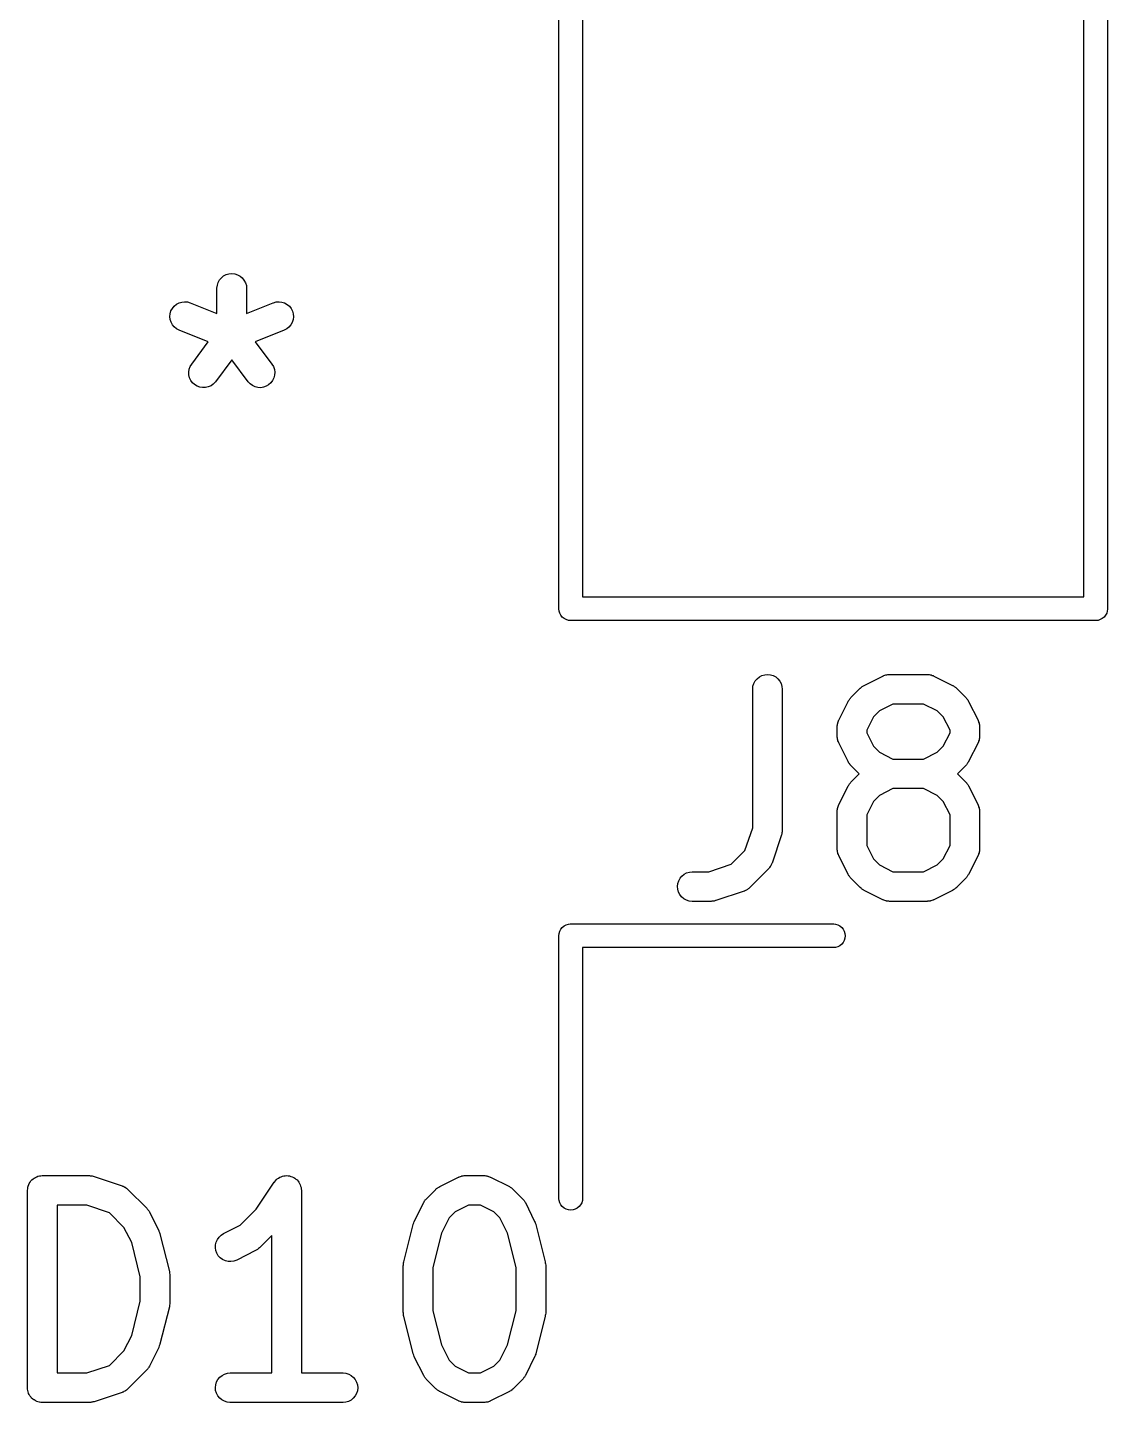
# Model space of a CAD drawing. Extents: x 96 to 150, y -148 to -38.
# Drawn here: x 138.41 to 143.88, y -78.51 to -71.54 of the extents above; entities that cross this region are included whole.
import ezdxf

# ---------------------------------------------------------------- set-up
doc = ezdxf.new("R2010")
doc.units = 0
doc.header["$MEASUREMENT"] = 0
doc.layers.add('BLACK', color=7, linetype='CONTINUOUS')

msp = doc.modelspace()

# ---------------------------------------------------------------- linework, layer by layer
at = {"layer": 'BLACK', "linetype": 'CONTINUOUS'}
for p, q in [((141.104, -74.479), (141.104, -64.2649)), ((141.224, -64.322), (141.224, -74.422)), ((143.764, -74.422), (143.764, -64.322)), ((143.884, -64.2649), (143.884, -74.4791)), ((139.377, -72.8288), (139.384, -72.816)), ((139.384, -72.816), (139.394, -72.8048)), ((139.394, -72.8048), (139.405, -72.7956)), ((139.405, -72.7956), (139.418, -72.7888)), ((139.418, -72.7888), (139.432, -72.7847)), ((139.432, -72.7847), (139.447, -72.7834)), ((139.447, -72.7834), (139.461, -72.7849)), ((139.461, -72.7849), (139.475, -72.7892)), ((139.475, -72.7892), (139.488, -72.7962)), ((139.488, -72.7962), (139.499, -72.8055)), ((139.499, -72.8055), (139.508, -72.8169)), ((139.508, -72.8169), (139.515, -72.8298)), ((139.371, -72.8573), (139.373, -72.8428)), ((139.371, -72.8584), (139.371, -72.8573)), ((139.371, -72.9857), (139.371, -72.8584)), ((139.373, -72.8428), (139.377, -72.8288)), ((139.515, -72.8298), (139.52, -72.8438)), ((139.52, -72.8438), (139.521, -72.8584)), ((139.521, -72.8584), (139.521, -72.9857)), ((139.138, -72.9729), (139.145, -72.9599)), ((139.145, -72.9599), (139.155, -72.9486)), ((139.155, -72.9486), (139.166, -72.9392)), ((139.166, -72.9392), (139.179, -72.9322)), ((139.179, -72.9322), (139.193, -72.9278)), ((139.193, -72.9278), (139.207, -72.9262)), ((139.207, -72.9262), (139.222, -72.9275)), ((139.222, -72.9275), (139.236, -72.9316)), ((139.236, -72.9316), (139.371, -72.9857)), ((139.521, -72.9857), (139.656, -72.9316)), ((139.656, -72.9316), (139.657, -72.9312)), ((139.657, -72.9312), (139.671, -72.9273)), ((139.671, -72.9273), (139.686, -72.9263)), ((139.686, -72.9263), (139.7, -72.928)), ((139.7, -72.928), (139.714, -72.9326)), ((139.714, -72.9326), (139.727, -72.9398)), ((139.727, -72.9398), (139.738, -72.9493)), ((139.738, -72.9493), (139.747, -72.9608)), ((139.747, -72.9608), (139.754, -72.9739)), ((139.133, -73.0015), (139.134, -72.9869)), ((139.134, -73.0161), (139.133, -73.0015)), ((139.134, -72.9869), (139.138, -72.9729)), ((139.139, -73.0301), (139.134, -73.0161)), ((139.146, -73.043), (139.139, -73.0301)), ((139.753, -73.031), (139.746, -73.0438)), ((139.757, -73.0171), (139.753, -73.031)), ((139.754, -72.9739), (139.758, -72.988)), ((139.759, -73.0025), (139.757, -73.0171)), ((139.758, -72.988), (139.759, -73.0025)), ((139.155, -73.0543), (139.146, -73.043)), ((139.166, -73.0636), (139.155, -73.0543)), ((139.179, -73.0705), (139.166, -73.0636)), ((139.18, -73.0709), (139.179, -73.0705)), ((139.327, -73.1298), (139.18, -73.0709)), ((139.712, -73.0709), (139.565, -73.1298)), ((139.725, -73.0641), (139.712, -73.0709)), ((139.736, -73.055), (139.725, -73.0641)), ((139.746, -73.0438), (139.736, -73.055)), ((139.243, -73.242), (139.327, -73.1298)), ((139.565, -73.1298), (139.649, -73.242)), ((139.236, -73.2545), (139.243, -73.242)), ((139.446, -73.2215), (139.363, -73.332)), ((139.529, -73.332), (139.446, -73.2215)), ((139.649, -73.242), (139.649, -73.2428)), ((139.649, -73.2428), (139.657, -73.2554)), ((139.228, -73.2827), (139.231, -73.2682)), ((139.229, -73.2973), (139.228, -73.2827)), ((139.232, -73.3115), (139.229, -73.2973)), ((139.231, -73.2682), (139.236, -73.2545)), ((139.238, -73.3248), (139.232, -73.3115)), ((139.659, -73.3125), (139.653, -73.3257)), ((139.657, -73.2554), (139.662, -73.2692)), ((139.663, -73.2983), (139.659, -73.3125)), ((139.662, -73.2692), (139.664, -73.2837)), ((139.664, -73.2837), (139.663, -73.2983)), ((139.247, -73.3367), (139.238, -73.3248)), ((139.258, -73.3466), (139.247, -73.3367)), ((139.27, -73.3543), (139.258, -73.3466)), ((139.284, -73.3594), (139.27, -73.3543)), ((139.298, -73.3618), (139.284, -73.3594)), ((139.313, -73.3613), (139.298, -73.3618)), ((139.327, -73.358), (139.313, -73.3613)), ((139.341, -73.352), (139.327, -73.358)), ((139.352, -73.3434), (139.341, -73.352)), ((139.363, -73.3328), (139.352, -73.3434)), ((139.363, -73.332), (139.363, -73.3328)), ((139.539, -73.3427), (139.529, -73.332)), ((139.551, -73.3514), (139.539, -73.3427)), ((139.564, -73.3576), (139.551, -73.3514)), ((139.578, -73.3612), (139.564, -73.3576)), ((139.593, -73.3619), (139.578, -73.3612)), ((139.607, -73.3597), (139.593, -73.3619)), ((139.621, -73.3548), (139.607, -73.3597)), ((139.633, -73.3473), (139.621, -73.3548)), ((139.644, -73.3375), (139.633, -73.3473)), ((139.653, -73.3257), (139.644, -73.3375)), ((141.224, -74.422), (143.764, -74.422)), ((141.104, -74.482), (141.104, -74.479)), ((141.105, -74.4938), (141.104, -74.482)), ((141.108, -74.5051), (141.105, -74.4938)), ((143.883, -74.4938), (143.88, -74.5051)), ((143.884, -74.4849), (143.883, -74.4938)), ((143.884, -74.4791), (143.884, -74.482)), ((143.884, -74.482), (143.884, -74.4849)), ((141.114, -74.5155), (141.108, -74.5051)), ((141.121, -74.5246), (141.114, -74.5155)), ((141.131, -74.5321), (141.121, -74.5246)), ((141.141, -74.5377), (141.131, -74.5321)), ((141.152, -74.5411), (141.141, -74.5377)), ((141.161, -74.542), (141.152, -74.5411)), ((141.164, -74.5423), (141.161, -74.542)), ((141.161, -74.542), (141.161, -74.542)), ((141.167, -74.542), (141.164, -74.5423)), ((143.821, -74.542), (141.167, -74.542)), ((143.824, -74.5423), (143.821, -74.542)), ((143.836, -74.5411), (143.824, -74.5423)), ((143.847, -74.5377), (143.836, -74.5411)), ((143.857, -74.5321), (143.847, -74.5377)), ((143.867, -74.5246), (143.857, -74.5321)), ((143.874, -74.5155), (143.867, -74.5246)), ((143.88, -74.5051), (143.874, -74.5155)), ((142.099, -74.848), (142.108, -74.8368)), ((142.108, -74.8368), (142.12, -74.8276)), ((142.12, -74.8276), (142.133, -74.8208)), ((142.133, -74.8208), (142.147, -74.8167)), ((142.147, -74.8167), (142.161, -74.8154)), ((142.161, -74.8154), (142.176, -74.8169)), ((142.176, -74.8169), (142.19, -74.8212)), ((142.19, -74.8212), (142.203, -74.8282)), ((142.203, -74.8282), (142.214, -74.8375)), ((142.214, -74.8375), (142.223, -74.8489)), ((142.651, -74.8709), (142.746, -74.8233)), ((142.746, -74.8233), (142.747, -74.8228)), ((142.747, -74.8228), (142.749, -74.8221)), ((142.749, -74.8221), (142.751, -74.821)), ((142.751, -74.821), (142.756, -74.8196)), ((142.756, -74.8196), (142.761, -74.8178)), ((142.761, -74.8178), (142.763, -74.8174)), ((142.763, -74.8174), (142.765, -74.8168)), ((142.765, -74.8168), (142.77, -74.8163)), ((142.77, -74.8163), (142.775, -74.8155)), ((142.775, -74.8155), (142.778, -74.8156)), ((142.778, -74.8156), (142.78, -74.8154)), ((142.78, -74.8154), (142.97, -74.8154)), ((142.97, -74.8154), (142.971, -74.8154)), ((142.971, -74.8154), (142.973, -74.8156)), ((142.973, -74.8156), (142.976, -74.8156)), ((142.976, -74.8156), (142.981, -74.8164)), ((142.981, -74.8164), (142.986, -74.817)), ((142.986, -74.817), (142.988, -74.8177)), ((142.988, -74.8177), (142.99, -74.8181)), ((142.99, -74.8181), (142.995, -74.8199)), ((142.995, -74.8199), (143, -74.8214)), ((143, -74.8214), (143.002, -74.8225)), ((143.002, -74.8225), (143.004, -74.8233)), ((143.004, -74.8233), (143.099, -74.8709)), ((142.086, -74.8893), (142.087, -74.8748)), ((142.086, -74.8904), (142.086, -74.8893)), ((142.086, -75.5925), (142.086, -74.8904)), ((142.087, -74.8748), (142.092, -74.8608)), ((142.092, -74.8608), (142.099, -74.848)), ((142.223, -74.8489), (142.23, -74.8618)), ((142.23, -74.8618), (142.234, -74.8758)), ((142.234, -74.8758), (142.236, -74.8904)), ((142.236, -74.8904), (142.236, -75.6047)), ((142.584, -74.9326), (142.631, -74.885)), ((142.631, -74.885), (142.632, -74.8842)), ((142.632, -74.8842), (142.635, -74.8816)), ((142.635, -74.8816), (142.639, -74.8787)), ((142.639, -74.8787), (142.641, -74.877)), ((142.641, -74.877), (142.644, -74.8751)), ((142.644, -74.8751), (142.647, -74.8732)), ((142.647, -74.8732), (142.651, -74.8709)), ((143.099, -74.8709), (143.1, -74.8714)), ((143.1, -74.8714), (143.103, -74.8737)), ((143.103, -74.8737), (143.107, -74.8757)), ((143.107, -74.8757), (143.11, -74.8777)), ((143.11, -74.8777), (143.112, -74.8794)), ((143.112, -74.8794), (143.115, -74.8823)), ((143.115, -74.8823), (143.118, -74.885)), ((143.118, -74.885), (143.166, -74.9326)), ((142.522, -75.0473), (142.57, -74.9521)), ((142.57, -74.9511), (142.573, -74.9476)), ((142.57, -74.9521), (142.57, -74.9511)), ((142.573, -74.9476), (142.575, -74.9439)), ((142.575, -74.9439), (142.577, -74.9415)), ((142.577, -74.9415), (142.578, -74.9389)), ((142.578, -74.9389), (142.581, -74.9358)), ((142.581, -74.9358), (142.584, -74.9326)), ((142.797, -74.9654), (142.729, -74.9996)), ((142.952, -74.9654), (142.797, -74.9654)), ((143.021, -74.9996), (142.952, -74.9654)), ((143.166, -74.9326), (143.167, -74.9333)), ((143.167, -74.9333), (143.169, -74.9366)), ((143.169, -74.9366), (143.172, -74.9397)), ((143.172, -74.9397), (143.174, -74.9423)), ((143.174, -74.9423), (143.176, -74.9448)), ((143.176, -74.9448), (143.178, -74.9485)), ((143.178, -74.9485), (143.18, -74.9521)), ((143.18, -74.9521), (143.228, -75.0473)), ((142.517, -75.061), (142.519, -75.0562)), ((142.519, -75.0562), (142.52, -75.0513)), ((142.52, -75.0513), (142.521, -75.0494)), ((142.521, -75.0494), (142.522, -75.0473)), ((142.698, -75.03), (142.664, -75.0986)), ((142.729, -74.9996), (142.698, -75.03)), ((143.051, -75.03), (143.021, -74.9996)), ((143.086, -75.0986), (143.051, -75.03)), ((143.228, -75.0473), (143.228, -75.0483)), ((143.228, -75.0483), (143.229, -75.0503)), ((143.229, -75.0503), (143.23, -75.0523)), ((143.23, -75.0523), (143.231, -75.0572)), ((142.514, -75.0754), (142.515, -75.0704)), ((142.514, -75.0776), (142.514, -75.0754)), ((142.514, -75.0798), (142.514, -75.0776)), ((142.514, -75.0809), (142.514, -75.0798)), ((142.514, -75.1285), (142.514, -75.0809)), ((142.515, -75.0704), (142.516, -75.0653)), ((142.516, -75.0653), (142.517, -75.0632)), ((142.517, -75.0632), (142.517, -75.061)), ((142.664, -75.0986), (142.664, -75.1108)), ((142.664, -75.1108), (142.698, -75.1793)), ((143.051, -75.1793), (143.086, -75.1108)), ((143.086, -75.1108), (143.086, -75.0986)), ((143.231, -75.0572), (143.233, -75.062)), ((143.233, -75.062), (143.234, -75.0642)), ((143.234, -75.0642), (143.234, -75.0663)), ((143.234, -75.0663), (143.235, -75.0714)), ((143.235, -75.0714), (143.236, -75.0765)), ((143.236, -75.0765), (143.235, -75.0787)), ((143.235, -75.0787), (143.236, -75.0809)), ((143.236, -75.0809), (143.236, -75.1285)), ((142.514, -75.1307), (142.514, -75.1285)), ((142.514, -75.1329), (142.514, -75.1307)), ((142.515, -75.1379), (142.514, -75.1329)), ((142.516, -75.143), (142.515, -75.1379)), ((142.516, -75.1452), (142.516, -75.143)), ((142.517, -75.1473), (142.516, -75.1452)), ((142.518, -75.1521), (142.517, -75.1473)), ((142.52, -75.1571), (142.518, -75.1521)), ((142.521, -75.159), (142.52, -75.1571)), ((142.522, -75.1611), (142.521, -75.159)), ((142.522, -75.162), (142.522, -75.1611)), ((142.57, -75.2573), (142.522, -75.162)), ((142.698, -75.1793), (142.729, -75.2097)), ((143.021, -75.2097), (143.051, -75.1793)), ((143.228, -75.162), (143.18, -75.2573)), ((143.229, -75.16), (143.228, -75.162)), ((143.23, -75.158), (143.229, -75.16)), ((143.231, -75.1531), (143.23, -75.158)), ((143.233, -75.1483), (143.231, -75.1531)), ((143.234, -75.1441), (143.233, -75.1462)), ((143.233, -75.1462), (143.233, -75.1483)), ((143.235, -75.139), (143.234, -75.1441)), ((143.236, -75.1295), (143.235, -75.1317)), ((143.235, -75.1317), (143.235, -75.1339)), ((143.235, -75.1339), (143.235, -75.139)), ((143.236, -75.1285), (143.236, -75.1295)), ((142.572, -75.2608), (142.57, -75.2573)), ((142.574, -75.2646), (142.572, -75.2608)), ((142.576, -75.267), (142.574, -75.2646)), ((142.729, -75.2097), (142.797, -75.244)), ((142.797, -75.244), (142.952, -75.244)), ((142.952, -75.244), (143.021, -75.2097)), ((143.177, -75.2617), (143.175, -75.2654)), ((143.18, -75.2582), (143.177, -75.2617)), ((143.18, -75.2573), (143.18, -75.2582)), ((142.578, -75.2696), (142.576, -75.267)), ((142.58, -75.2727), (142.578, -75.2696)), ((142.583, -75.276), (142.58, -75.2727)), ((142.584, -75.2767), (142.583, -75.276)), ((142.626, -75.319), (142.584, -75.2767)), ((142.584, -75.3612), (142.626, -75.319)), ((143.166, -75.2767), (143.124, -75.319)), ((143.124, -75.319), (143.166, -75.3612)), ((143.169, -75.2735), (143.166, -75.2767)), ((143.172, -75.2705), (143.169, -75.2735)), ((143.173, -75.2678), (143.172, -75.2705)), ((143.175, -75.2654), (143.173, -75.2678)), ((142.522, -75.4759), (142.57, -75.3806)), ((142.57, -75.3797), (142.573, -75.3762)), ((142.57, -75.3806), (142.57, -75.3797)), ((142.573, -75.3762), (142.575, -75.3725)), ((142.575, -75.3725), (142.577, -75.3701)), ((142.577, -75.3701), (142.578, -75.3674)), ((142.578, -75.3674), (142.581, -75.3644)), ((142.581, -75.3644), (142.584, -75.3612)), ((142.797, -75.394), (142.729, -75.4282)), ((142.952, -75.394), (142.797, -75.394)), ((143.021, -75.4282), (142.952, -75.394)), ((143.166, -75.3612), (143.167, -75.3619)), ((143.167, -75.3619), (143.169, -75.3652)), ((143.169, -75.3652), (143.172, -75.3683)), ((143.172, -75.3683), (143.174, -75.3709)), ((143.174, -75.3709), (143.176, -75.3733)), ((143.176, -75.3733), (143.178, -75.3771)), ((143.178, -75.3771), (143.18, -75.3806)), ((143.18, -75.3806), (143.228, -75.4759)), ((142.698, -75.4586), (142.664, -75.5271)), ((142.729, -75.4282), (142.698, -75.4586)), ((143.051, -75.4586), (143.021, -75.4282)), ((143.086, -75.5271), (143.051, -75.4586)), ((142.514, -75.504), (142.515, -75.4989)), ((142.514, -75.5062), (142.514, -75.504)), ((142.514, -75.5084), (142.514, -75.5062)), ((142.514, -75.5094), (142.514, -75.5084)), ((142.514, -75.6999), (142.514, -75.5094)), ((142.515, -75.4989), (142.516, -75.4938)), ((142.516, -75.4938), (142.517, -75.4917)), ((142.517, -75.4896), (142.519, -75.4848)), ((142.517, -75.4917), (142.517, -75.4896)), ((142.519, -75.4848), (142.52, -75.4799)), ((142.52, -75.4799), (142.521, -75.4779)), ((142.521, -75.4779), (142.522, -75.4759)), ((142.664, -75.5271), (142.664, -75.6822)), ((143.086, -75.6822), (143.086, -75.5271)), ((143.228, -75.4759), (143.228, -75.4768)), ((143.228, -75.4768), (143.229, -75.4789)), ((143.229, -75.4789), (143.23, -75.4808)), ((143.23, -75.4808), (143.231, -75.4858)), ((143.231, -75.4858), (143.233, -75.4906)), ((143.233, -75.4906), (143.234, -75.4927)), ((143.234, -75.4927), (143.234, -75.4949)), ((143.234, -75.4949), (143.235, -75.5)), ((143.235, -75.5), (143.236, -75.505)), ((143.236, -75.505), (143.235, -75.5072)), ((143.235, -75.5072), (143.236, -75.5094)), ((143.236, -75.5094), (143.236, -75.6999)), ((142.047, -75.707), (142.086, -75.5925)), ((142.236, -75.6057), (142.235, -75.6099)), ((142.235, -75.6099), (142.235, -75.6141)), ((142.236, -75.6047), (142.236, -75.6057)), ((142.232, -75.6284), (142.184, -75.7712)), ((142.233, -75.6243), (142.232, -75.6284)), ((142.234, -75.6203), (142.233, -75.6243)), ((142.235, -75.6141), (142.234, -75.6172)), ((142.234, -75.6172), (142.234, -75.6203)), ((142.664, -75.6822), (142.698, -75.7507)), ((143.051, -75.7507), (143.086, -75.6822)), ((141.977, -75.7772), (142.047, -75.707)), ((142.514, -75.7021), (142.514, -75.6999)), ((142.514, -75.7043), (142.514, -75.7021)), ((142.515, -75.7094), (142.514, -75.7043)), ((142.516, -75.7145), (142.515, -75.7094)), ((142.516, -75.7166), (142.516, -75.7145)), ((142.517, -75.7188), (142.516, -75.7166)), ((142.518, -75.7236), (142.517, -75.7188)), ((142.52, -75.7285), (142.518, -75.7236)), ((142.521, -75.7304), (142.52, -75.7285)), ((142.522, -75.7325), (142.521, -75.7304)), ((142.522, -75.7334), (142.522, -75.7325)), ((142.57, -75.8287), (142.522, -75.7334)), ((142.698, -75.7507), (142.729, -75.7811)), ((143.021, -75.7811), (143.051, -75.7507)), ((143.228, -75.7334), (143.18, -75.8287)), ((143.229, -75.7314), (143.228, -75.7334)), ((143.23, -75.7294), (143.229, -75.7314)), ((143.231, -75.7246), (143.23, -75.7294)), ((143.233, -75.7198), (143.231, -75.7246)), ((143.234, -75.7155), (143.233, -75.7176)), ((143.233, -75.7176), (143.233, -75.7198)), ((143.235, -75.7104), (143.234, -75.7155)), ((143.236, -75.701), (143.235, -75.7031)), ((143.235, -75.7031), (143.235, -75.7054)), ((143.235, -75.7054), (143.235, -75.7104)), ((143.236, -75.6999), (143.236, -75.701)), ((141.738, -75.8279), (141.751, -75.821)), ((141.751, -75.821), (141.765, -75.8168)), ((141.765, -75.8168), (141.78, -75.8154)), ((141.78, -75.8154), (141.863, -75.8154)), ((141.863, -75.8154), (141.977, -75.7772)), ((142.166, -75.8006), (142.071, -75.8958)), ((142.167, -75.7989), (142.166, -75.8006)), ((142.169, -75.7974), (142.167, -75.7989)), ((142.172, -75.7932), (142.169, -75.7974)), ((142.175, -75.7892), (142.172, -75.7932)), ((142.176, -75.7873), (142.175, -75.7892)), ((142.178, -75.7855), (142.176, -75.7873)), ((142.18, -75.7809), (142.178, -75.7855)), ((142.182, -75.7763), (142.18, -75.7809)), ((142.183, -75.7742), (142.182, -75.7763)), ((142.184, -75.7722), (142.183, -75.7742)), ((142.184, -75.7712), (142.184, -75.7722)), ((142.729, -75.7811), (142.797, -75.8154)), ((142.797, -75.8154), (142.952, -75.8154)), ((142.952, -75.8154), (143.021, -75.7811)), ((141.705, -75.8899), (141.706, -75.8753)), ((141.706, -75.9044), (141.705, -75.8899)), ((141.706, -75.8753), (141.711, -75.8613)), ((141.711, -75.8613), (141.718, -75.8484)), ((141.718, -75.8484), (141.727, -75.8372)), ((141.727, -75.8372), (141.738, -75.8279)), ((142.572, -75.8323), (142.57, -75.8287)), ((142.574, -75.836), (142.572, -75.8323)), ((142.576, -75.8384), (142.574, -75.836)), ((142.578, -75.8411), (142.576, -75.8384)), ((142.58, -75.8441), (142.578, -75.8411)), ((142.583, -75.8474), (142.58, -75.8441)), ((142.584, -75.8482), (142.583, -75.8474)), ((142.631, -75.8958), (142.584, -75.8482)), ((143.166, -75.8482), (143.118, -75.8958)), ((143.169, -75.8449), (143.166, -75.8482)), ((143.172, -75.8419), (143.169, -75.8449)), ((143.173, -75.8393), (143.172, -75.8419)), ((143.175, -75.8369), (143.173, -75.8393)), ((143.177, -75.8332), (143.175, -75.8369)), ((143.18, -75.8296), (143.177, -75.8332)), ((143.18, -75.8287), (143.18, -75.8296)), ((141.71, -75.9185), (141.706, -75.9044)), ((141.717, -75.9314), (141.71, -75.9185)), ((141.726, -75.9429), (141.717, -75.9314)), ((141.737, -75.9523), (141.726, -75.9429)), ((141.75, -75.9593), (141.737, -75.9523)), ((141.764, -75.9637), (141.75, -75.9593)), ((141.898, -75.9619), (141.894, -75.9627)), ((141.899, -75.9615), (141.898, -75.9619)), ((142.042, -75.9139), (141.899, -75.9615)), ((142.044, -75.913), (142.042, -75.9139)), ((142.046, -75.9124), (142.044, -75.913)), ((142.05, -75.91), (142.046, -75.9124)), ((142.055, -75.908), (142.05, -75.91)), ((142.057, -75.9067), (142.055, -75.908)), ((142.059, -75.9057), (142.057, -75.9067)), ((142.063, -75.9025), (142.059, -75.9057)), ((142.067, -75.8995), (142.063, -75.9025)), ((142.068, -75.8979), (142.067, -75.8995)), ((142.07, -75.8965), (142.068, -75.8979)), ((142.071, -75.8958), (142.07, -75.8965)), ((142.635, -75.8985), (142.631, -75.8958)), ((142.638, -75.9014), (142.635, -75.8985)), ((142.64, -75.9031), (142.638, -75.9014)), ((142.643, -75.9051), (142.64, -75.9031)), ((142.646, -75.9071), (142.643, -75.9051)), ((142.65, -75.9094), (142.646, -75.9071)), ((142.651, -75.9098), (142.65, -75.9094)), ((142.746, -75.9575), (142.651, -75.9098)), ((142.748, -75.9583), (142.746, -75.9575)), ((142.75, -75.9593), (142.748, -75.9583)), ((142.755, -75.9609), (142.75, -75.9593)), ((142.76, -75.9627), (142.755, -75.9609)), ((142.994, -75.9612), (142.989, -75.963)), ((142.999, -75.9597), (142.994, -75.9612)), ((143.001, -75.9587), (142.999, -75.9597)), ((143.003, -75.9579), (143.001, -75.9587)), ((143.004, -75.9575), (143.003, -75.9579)), ((143.099, -75.9098), (143.004, -75.9575)), ((143.103, -75.9076), (143.099, -75.9098)), ((143.106, -75.9057), (143.103, -75.9076)), ((143.109, -75.9037), (143.106, -75.9057)), ((143.111, -75.9021), (143.109, -75.9037)), ((143.114, -75.8992), (143.111, -75.9021)), ((143.118, -75.8965), (143.114, -75.8992)), ((143.118, -75.8958), (143.118, -75.8965)), ((141.779, -75.9654), (141.764, -75.9637)), ((141.78, -75.9654), (141.779, -75.9654)), ((141.875, -75.9654), (141.78, -75.9654)), ((141.879, -75.965), (141.875, -75.9654)), ((141.883, -75.9649), (141.879, -75.965)), ((141.886, -75.9643), (141.883, -75.9649)), ((141.89, -75.964), (141.886, -75.9643)), ((141.894, -75.9627), (141.89, -75.964)), ((142.762, -75.9631), (142.76, -75.9627)), ((142.764, -75.9637), (142.762, -75.9631)), ((142.769, -75.9643), (142.764, -75.9637)), ((142.774, -75.9652), (142.769, -75.9643)), ((142.776, -75.9651), (142.774, -75.9652)), ((142.779, -75.9654), (142.776, -75.9651)), ((142.78, -75.9654), (142.779, -75.9654)), ((142.97, -75.9654), (142.78, -75.9654)), ((142.972, -75.9652), (142.97, -75.9654)), ((142.975, -75.9653), (142.972, -75.9652)), ((142.98, -75.9645), (142.975, -75.9653)), ((142.985, -75.964), (142.98, -75.9645)), ((142.987, -75.9633), (142.985, -75.964)), ((142.989, -75.963), (142.987, -75.9633)), ((141.114, -76.1065), (141.121, -76.0974)), ((141.121, -76.0974), (141.131, -76.0899)), ((141.131, -76.0899), (141.141, -76.0843)), ((141.141, -76.0843), (141.152, -76.0809)), ((141.152, -76.0809), (141.161, -76.08)), ((141.161, -76.08), (141.164, -76.0797)), ((141.161, -76.08), (141.161, -76.08)), ((141.164, -76.0797), (141.167, -76.08)), ((141.167, -76.08), (142.497, -76.08)), ((142.497, -76.08), (142.506, -76.0809)), ((142.506, -76.0809), (142.517, -76.0843)), ((142.517, -76.0843), (142.527, -76.0899)), ((142.527, -76.0899), (142.537, -76.0974)), ((142.537, -76.0974), (142.544, -76.1065)), ((141.104, -76.14), (141.105, -76.1282)), ((141.104, -76.143), (141.104, -76.14)), ((141.104, -77.4729), (141.104, -76.143)), ((141.105, -76.1282), (141.108, -76.1169)), ((141.108, -76.1169), (141.114, -76.1065)), ((142.544, -76.1065), (142.55, -76.1169)), ((142.55, -76.1631), (142.544, -76.1735)), ((142.55, -76.1169), (142.553, -76.1282)), ((142.553, -76.1518), (142.55, -76.1631)), ((142.553, -76.1282), (142.554, -76.14)), ((142.554, -76.14), (142.553, -76.1518)), ((142.497, -76.2), (141.224, -76.2)), ((141.224, -76.2), (141.224, -77.4729)), ((142.506, -76.1991), (142.497, -76.2)), ((142.517, -76.1957), (142.506, -76.1991)), ((142.527, -76.1901), (142.517, -76.1957)), ((142.537, -76.1826), (142.527, -76.1901)), ((142.544, -76.1735), (142.537, -76.1826)), ((138.479, -77.3561), (138.486, -77.3554)), ((138.486, -77.3554), (138.724, -77.3554)), ((138.724, -77.3554), (138.725, -77.3554)), ((138.725, -77.3554), (138.729, -77.3559)), ((138.729, -77.3559), (138.733, -77.356)), ((139.717, -77.356), (139.724, -77.3554)), ((139.724, -77.3554), (139.724, -77.3554)), ((139.724, -77.3554), (139.732, -77.3562)), ((139.724, -77.3554), (139.724, -77.3554)), ((140.619, -77.3563), (140.624, -77.3555)), ((140.624, -77.3555), (140.626, -77.3556)), ((140.626, -77.3556), (140.629, -77.3554)), ((140.629, -77.3554), (140.724, -77.3554)), ((140.724, -77.3554), (140.725, -77.3554)), ((140.725, -77.3554), (140.727, -77.3556)), ((140.727, -77.3556), (140.729, -77.3556)), ((140.729, -77.3556), (140.734, -77.3564)), ((138.411, -77.4293), (138.412, -77.4223)), ((138.412, -77.4148), (138.414, -77.4081)), ((138.412, -77.415), (138.412, -77.4148)), ((138.412, -77.4153), (138.412, -77.415)), ((138.412, -77.4223), (138.412, -77.4153)), ((138.414, -77.4081), (138.417, -77.4013)), ((138.417, -77.4008), (138.42, -77.3946)), ((138.417, -77.4011), (138.417, -77.4008)), ((138.417, -77.4013), (138.417, -77.4011)), ((138.42, -77.3946), (138.424, -77.3884)), ((138.424, -77.388), (138.428, -77.3826)), ((138.424, -77.3882), (138.424, -77.388)), ((138.424, -77.3884), (138.424, -77.3882)), ((138.428, -77.3826), (138.433, -77.3772)), ((138.433, -77.3768), (138.439, -77.3724)), ((138.433, -77.377), (138.433, -77.3768)), ((138.433, -77.3772), (138.433, -77.377)), ((138.439, -77.3724), (138.444, -77.3679)), ((138.444, -77.3678), (138.445, -77.3676)), ((138.444, -77.3679), (138.444, -77.3678)), ((138.445, -77.3676), (138.451, -77.3644)), ((138.451, -77.3644), (138.457, -77.361)), ((138.457, -77.361), (138.458, -77.3608)), ((138.457, -77.361), (138.457, -77.361)), ((138.458, -77.3608), (138.464, -77.3588)), ((138.464, -77.3588), (138.471, -77.3568)), ((138.471, -77.3568), (138.472, -77.3567)), ((138.471, -77.3568), (138.471, -77.3568)), ((138.472, -77.3567), (138.479, -77.3561)), ((138.733, -77.356), (138.736, -77.3567)), ((138.736, -77.3567), (138.739, -77.357)), ((138.739, -77.357), (138.743, -77.3583)), ((138.743, -77.3583), (138.748, -77.3592)), ((138.748, -77.3592), (138.89, -77.4068)), ((138.89, -77.4068), (138.891, -77.4072)), ((138.891, -77.4072), (138.893, -77.4081)), ((138.893, -77.4081), (138.895, -77.4088)), ((138.895, -77.4088), (138.9, -77.4112)), ((138.9, -77.4112), (138.905, -77.4133)), ((138.905, -77.4133), (138.906, -77.4146)), ((138.906, -77.4146), (138.908, -77.4157)), ((138.908, -77.4157), (138.912, -77.4189)), ((138.912, -77.4189), (138.916, -77.4219)), ((138.916, -77.4219), (138.918, -77.4236)), ((138.918, -77.4236), (138.92, -77.425)), ((138.92, -77.425), (139.015, -77.5202)), ((139.57, -77.5255), (139.661, -77.3888)), ((139.661, -77.3888), (139.662, -77.388)), ((139.662, -77.3879), (139.667, -77.3823)), ((139.662, -77.388), (139.662, -77.3879)), ((139.662, -77.388), (139.662, -77.388)), ((139.662, -77.388), (139.662, -77.388)), ((139.667, -77.3823), (139.671, -77.3768)), ((139.671, -77.3767), (139.677, -77.372)), ((139.671, -77.3768), (139.671, -77.3767)), ((139.671, -77.3768), (139.671, -77.3768)), ((139.677, -77.372), (139.683, -77.3676)), ((139.683, -77.3676), (139.69, -77.364)), ((139.683, -77.3676), (139.683, -77.3676)), ((139.683, -77.3676), (139.683, -77.3676)), ((139.69, -77.364), (139.696, -77.3608)), ((139.696, -77.3608), (139.703, -77.3587)), ((139.696, -77.3608), (139.696, -77.3608)), ((139.696, -77.3608), (139.696, -77.3608)), ((139.703, -77.3587), (139.71, -77.3567)), ((139.71, -77.3567), (139.717, -77.356)), ((139.71, -77.3567), (139.71, -77.3567)), ((139.71, -77.3567), (139.71, -77.3567)), ((139.732, -77.3562), (139.739, -77.3569)), ((139.739, -77.3569), (139.739, -77.3569)), ((139.739, -77.3569), (139.739, -77.3569)), ((139.739, -77.3569), (139.746, -77.3592)), ((139.746, -77.3592), (139.753, -77.3612)), ((139.753, -77.3612), (139.753, -77.3613)), ((139.753, -77.3613), (139.753, -77.3613)), ((139.753, -77.3613), (139.76, -77.3648)), ((139.76, -77.3648), (139.766, -77.3682)), ((139.766, -77.3682), (139.766, -77.3682)), ((139.766, -77.3682), (139.766, -77.3683)), ((139.766, -77.3683), (139.771, -77.3729)), ((139.771, -77.3729), (139.777, -77.3775)), ((139.777, -77.3775), (139.777, -77.3776)), ((139.777, -77.3776), (139.777, -77.3776)), ((139.777, -77.3776), (139.782, -77.3836)), ((139.782, -77.3836), (139.786, -77.3889)), ((139.786, -77.3889), (139.786, -77.3889)), ((139.786, -77.3889), (139.786, -77.389)), ((139.786, -77.389), (139.79, -77.3959)), ((139.79, -77.3959), (139.793, -77.4018)), ((139.793, -77.4018), (139.793, -77.4019)), ((139.793, -77.4019), (139.793, -77.4019)), ((139.793, -77.4019), (139.795, -77.409)), ((139.795, -77.409), (139.797, -77.4158)), ((139.797, -77.4158), (139.797, -77.4159)), ((139.797, -77.4159), (139.797, -77.4159)), ((139.797, -77.4159), (139.798, -77.4233)), ((139.798, -77.4233), (139.799, -77.4304)), ((140.433, -77.4726), (140.48, -77.425)), ((140.48, -77.425), (140.481, -77.4242)), ((140.481, -77.4242), (140.484, -77.4216)), ((140.484, -77.4216), (140.487, -77.4187)), ((140.487, -77.4187), (140.49, -77.417)), ((140.49, -77.417), (140.492, -77.4151)), ((140.492, -77.4151), (140.496, -77.4132)), ((140.496, -77.4132), (140.5, -77.4109)), ((140.5, -77.4109), (140.595, -77.3633)), ((140.595, -77.3633), (140.596, -77.3628)), ((140.596, -77.3628), (140.598, -77.3621)), ((140.598, -77.3621), (140.6, -77.361)), ((140.6, -77.361), (140.605, -77.3596)), ((140.605, -77.3596), (140.61, -77.3578)), ((140.61, -77.3578), (140.612, -77.3574)), ((140.612, -77.3574), (140.614, -77.3568)), ((140.614, -77.3568), (140.619, -77.3563)), ((140.734, -77.3564), (140.739, -77.357)), ((140.739, -77.357), (140.742, -77.3577)), ((140.742, -77.3577), (140.744, -77.3581)), ((140.744, -77.3581), (140.748, -77.3599)), ((140.748, -77.3599), (140.753, -77.3614)), ((140.753, -77.3614), (140.755, -77.3625)), ((140.755, -77.3625), (140.757, -77.3633)), ((140.757, -77.3633), (140.853, -77.4109)), ((140.853, -77.4109), (140.854, -77.4114)), ((140.854, -77.4114), (140.857, -77.4137)), ((140.857, -77.4137), (140.861, -77.4157)), ((140.861, -77.4157), (140.863, -77.4177)), ((140.863, -77.4177), (140.866, -77.4194)), ((140.866, -77.4194), (140.869, -77.4223)), ((140.869, -77.4223), (140.872, -77.425)), ((140.872, -77.425), (140.92, -77.4726)), ((138.411, -77.4298), (138.411, -77.4293)), ((138.411, -77.4299), (138.411, -77.4298)), ((138.411, -77.4304), (138.411, -77.4299)), ((138.411, -77.4299), (138.411, -77.4299)), ((138.411, -78.4304), (138.411, -77.4304)), ((139.799, -77.4304), (139.799, -78.3554)), ((140.371, -77.5873), (140.419, -77.4921)), ((140.419, -77.4911), (140.421, -77.4876)), ((140.419, -77.4921), (140.419, -77.4911)), ((140.421, -77.4876), (140.423, -77.4839)), ((140.423, -77.4839), (140.425, -77.4815)), ((140.425, -77.4815), (140.427, -77.4789)), ((140.427, -77.4789), (140.43, -77.4758)), ((140.43, -77.4758), (140.433, -77.4726)), ((140.92, -77.4726), (140.92, -77.4733)), ((140.92, -77.4733), (140.923, -77.4766)), ((140.923, -77.4766), (140.926, -77.4797)), ((140.926, -77.4797), (140.928, -77.4823)), ((140.928, -77.4823), (140.93, -77.4848)), ((140.93, -77.4848), (140.932, -77.4885)), ((140.932, -77.4885), (140.934, -77.4921)), ((140.934, -77.4921), (140.981, -77.5873)), ((141.105, -77.4818), (141.104, -77.4729)), ((141.108, -77.4931), (141.105, -77.4818)), ((141.114, -77.5035), (141.108, -77.4931)), ((141.22, -77.4931), (141.214, -77.5035)), ((141.223, -77.4818), (141.22, -77.4931)), ((141.224, -77.4729), (141.223, -77.4818)), ((138.561, -77.5054), (138.561, -78.3554)), ((138.712, -77.5054), (138.561, -77.5054)), ((138.826, -77.5436), (138.712, -77.5054)), ((138.9, -77.6177), (138.826, -77.5436)), ((139.015, -77.5202), (139.016, -77.5209)), ((139.016, -77.5209), (139.018, -77.5242)), ((139.018, -77.5242), (139.021, -77.5273)), ((139.021, -77.5273), (139.023, -77.53)), ((139.023, -77.53), (139.025, -77.5324)), ((139.025, -77.5324), (139.027, -77.5361)), ((139.027, -77.5361), (139.029, -77.5397)), ((139.029, -77.5397), (139.077, -77.6349)), ((139.489, -77.6068), (139.57, -77.5255)), ((140.578, -77.5396), (140.547, -77.57)), ((140.646, -77.5054), (140.578, -77.5396)), ((140.706, -77.5054), (140.646, -77.5054)), ((140.775, -77.5396), (140.706, -77.5054)), ((140.805, -77.57), (140.775, -77.5396)), ((141.121, -77.5126), (141.114, -77.5035)), ((141.131, -77.5201), (141.121, -77.5126)), ((141.141, -77.5257), (141.131, -77.5201)), ((141.152, -77.5291), (141.141, -77.5257)), ((141.164, -77.5303), (141.152, -77.5291)), ((141.176, -77.5291), (141.164, -77.5303)), ((141.187, -77.5257), (141.176, -77.5291)), ((141.197, -77.5201), (141.187, -77.5257)), ((141.207, -77.5126), (141.197, -77.5201)), ((141.214, -77.5035), (141.207, -77.5126)), ((138.939, -77.6947), (138.9, -77.6177)), ((139.405, -77.649), (139.489, -77.6068)), ((140.318, -77.7931), (140.365, -77.6027)), ((140.365, -77.6027), (140.366, -77.6017)), ((140.366, -77.601), (140.368, -77.5945)), ((140.366, -77.6013), (140.366, -77.601)), ((140.366, -77.6017), (140.366, -77.6013)), ((140.368, -77.5945), (140.371, -77.5879)), ((140.371, -77.5876), (140.371, -77.5873)), ((140.371, -77.5879), (140.371, -77.5876)), ((140.547, -77.57), (140.509, -77.647)), ((140.844, -77.647), (140.805, -77.57)), ((140.981, -77.5873), (140.982, -77.5883)), ((140.982, -77.5883), (140.982, -77.5886)), ((140.982, -77.5886), (140.982, -77.5889)), ((140.982, -77.5889), (140.984, -77.5955)), ((140.984, -77.5955), (140.987, -77.602)), ((140.987, -77.602), (140.987, -77.6023)), ((140.987, -77.6023), (140.987, -77.6027)), ((140.987, -77.6027), (141.035, -77.7931)), ((138.982, -77.8682), (138.939, -77.6947)), ((139.077, -77.6349), (139.077, -77.6359)), ((139.077, -77.6359), (139.077, -77.6362)), ((139.077, -77.6362), (139.077, -77.6365)), ((139.077, -77.6365), (139.08, -77.6431)), ((139.08, -77.6431), (139.082, -77.6496)), ((139.082, -77.6496), (139.082, -77.65)), ((139.082, -77.65), (139.082, -77.6503)), ((139.082, -77.6503), (139.13, -77.8408)), ((139.364, -77.7064), (139.367, -77.6921)), ((139.367, -77.6921), (139.373, -77.6788)), ((139.373, -77.6788), (139.382, -77.6669)), ((139.382, -77.6669), (139.392, -77.6568)), ((139.392, -77.6568), (139.405, -77.649)), ((139.649, -77.6591), (139.586, -77.7215)), ((139.649, -78.3554), (139.649, -77.6591)), ((140.509, -77.647), (140.465, -77.8206)), ((140.887, -77.8206), (140.844, -77.647)), ((139.363, -77.721), (139.364, -77.7064)), ((139.366, -77.7355), (139.363, -77.721)), ((139.371, -77.7492), (139.366, -77.7355)), ((139.378, -77.7616), (139.371, -77.7492)), ((139.388, -77.7723), (139.378, -77.7616)), ((139.4, -77.7809), (139.388, -77.7723)), ((139.567, -77.7356), (139.472, -77.7832)), ((139.57, -77.7333), (139.567, -77.7356)), ((139.574, -77.7314), (139.57, -77.7333)), ((139.577, -77.7294), (139.574, -77.7314)), ((139.579, -77.7278), (139.577, -77.7294)), ((139.582, -77.7249), (139.579, -77.7278)), ((139.586, -77.7222), (139.582, -77.7249)), ((139.586, -77.7215), (139.586, -77.7222)), ((139.13, -77.8408), (139.13, -77.8418)), ((139.13, -77.8418), (139.13, -77.8431)), ((139.13, -77.8431), (139.131, -77.8444)), ((139.414, -77.787), (139.4, -77.7809)), ((139.428, -77.7904), (139.414, -77.787)), ((139.442, -77.791), (139.428, -77.7904)), ((139.457, -77.7887), (139.442, -77.791)), ((139.471, -77.7836), (139.457, -77.7887)), ((139.472, -77.7832), (139.471, -77.7836)), ((140.315, -77.8103), (140.316, -77.809)), ((140.315, -77.8113), (140.315, -77.8103)), ((140.315, -78.0494), (140.315, -77.8113)), ((140.316, -77.8017), (140.317, -77.7957)), ((140.316, -77.8076), (140.316, -77.8017)), ((140.316, -77.809), (140.316, -77.8076)), ((140.317, -77.7957), (140.318, -77.7945)), ((140.318, -77.7945), (140.318, -77.7931)), ((140.465, -77.8206), (140.465, -78.0402)), ((140.887, -78.0402), (140.887, -77.8206)), ((141.035, -77.7931), (141.035, -77.7942)), ((141.035, -77.7942), (141.035, -77.7955)), ((141.035, -77.7955), (141.035, -77.7968)), ((141.035, -77.7968), (141.036, -77.8027)), ((141.036, -77.8027), (141.037, -77.8087)), ((141.037, -77.8087), (141.037, -77.81)), ((141.037, -77.81), (141.037, -77.8113)), ((141.037, -77.8113), (141.037, -78.0494)), ((138.982, -77.9926), (138.982, -77.8682)), ((139.131, -77.8444), (139.131, -77.8504)), ((139.131, -77.8504), (139.132, -77.8563)), ((139.132, -77.8563), (139.132, -77.8576)), ((139.132, -77.8576), (139.132, -77.859)), ((139.132, -77.859), (139.132, -78.0018)), ((138.939, -78.1661), (138.982, -77.9926)), ((139.13, -78.02), (139.082, -78.2105)), ((139.131, -78.0174), (139.13, -78.0187)), ((139.13, -78.0187), (139.13, -78.02)), ((139.132, -78.0055), (139.131, -78.0115)), ((139.131, -78.0115), (139.131, -78.0174)), ((139.132, -78.0018), (139.132, -78.0029)), ((139.132, -78.0029), (139.132, -78.0042)), ((139.132, -78.0042), (139.132, -78.0055)), ((140.316, -78.0508), (140.315, -78.0494)), ((140.316, -78.0521), (140.316, -78.0508)), ((140.316, -78.058), (140.316, -78.0521)), ((140.465, -78.0402), (140.509, -78.2137)), ((140.844, -78.2137), (140.887, -78.0402)), ((141.037, -78.0494), (141.037, -78.0505)), ((141.037, -78.0505), (141.037, -78.0518)), ((141.037, -78.0518), (141.037, -78.0531)), ((140.317, -78.064), (140.316, -78.058)), ((140.317, -78.0653), (140.317, -78.064)), ((140.317, -78.0666), (140.317, -78.0653)), ((140.318, -78.0676), (140.317, -78.0666)), ((140.365, -78.2581), (140.318, -78.0676)), ((141.035, -78.0676), (140.987, -78.2581)), ((141.036, -78.0591), (141.035, -78.065)), ((141.035, -78.065), (141.035, -78.0663)), ((141.035, -78.0663), (141.035, -78.0676)), ((141.037, -78.0531), (141.036, -78.0591)), ((138.9, -78.2431), (138.939, -78.1661)), ((138.826, -78.3172), (138.9, -78.2431)), ((139.077, -78.2258), (139.029, -78.3211)), ((139.079, -78.2187), (139.077, -78.2252)), ((139.077, -78.2252), (139.077, -78.2255)), ((139.077, -78.2255), (139.077, -78.2258)), ((139.082, -78.2122), (139.079, -78.2187)), ((139.082, -78.2105), (139.082, -78.2115)), ((139.082, -78.2115), (139.082, -78.2118)), ((139.082, -78.2118), (139.082, -78.2122)), ((140.365, -78.2584), (140.365, -78.2581)), ((140.366, -78.2588), (140.365, -78.2584)), ((140.368, -78.2653), (140.366, -78.2588)), ((140.509, -78.2137), (140.547, -78.2907)), ((140.805, -78.2907), (140.844, -78.2137)), ((140.987, -78.2598), (140.984, -78.2663)), ((140.987, -78.2581), (140.987, -78.2591)), ((140.987, -78.2591), (140.987, -78.2594)), ((140.987, -78.2594), (140.987, -78.2598)), ((138.712, -78.3554), (138.826, -78.3172)), ((139.024, -78.3292), (139.022, -78.3317)), ((139.026, -78.3255), (139.024, -78.3292)), ((139.029, -78.322), (139.026, -78.3255)), ((139.029, -78.3211), (139.029, -78.322)), ((140.37, -78.2719), (140.368, -78.2653)), ((140.37, -78.2722), (140.37, -78.2719)), ((140.371, -78.2725), (140.37, -78.2722)), ((140.371, -78.2734), (140.371, -78.2725)), ((140.419, -78.3687), (140.371, -78.2734)), ((140.547, -78.2907), (140.578, -78.3211)), ((140.578, -78.3211), (140.646, -78.3554)), ((140.706, -78.3554), (140.775, -78.3211)), ((140.775, -78.3211), (140.805, -78.2907)), ((140.981, -78.2734), (140.934, -78.3687)), ((140.982, -78.2728), (140.981, -78.2731)), ((140.981, -78.2731), (140.981, -78.2734)), ((140.984, -78.2663), (140.982, -78.2728)), ((138.561, -78.3554), (138.712, -78.3554)), ((139.015, -78.3406), (138.92, -78.4358)), ((139.018, -78.3373), (139.015, -78.3406)), ((139.021, -78.3343), (139.018, -78.3373)), ((139.022, -78.3317), (139.021, -78.3343)), ((139.365, -78.4153), (139.369, -78.4013)), ((139.369, -78.4013), (139.376, -78.3884)), ((139.376, -78.3884), (139.385, -78.3772)), ((139.385, -78.3772), (139.397, -78.3679)), ((139.397, -78.3679), (139.41, -78.361)), ((139.41, -78.361), (139.424, -78.3568)), ((139.424, -78.3568), (139.438, -78.3554)), ((139.438, -78.3554), (139.649, -78.3554)), ((139.799, -78.3554), (140.01, -78.3554)), ((140.01, -78.3554), (140.011, -78.3554)), ((140.011, -78.3554), (140.025, -78.357)), ((140.025, -78.357), (140.039, -78.3614)), ((140.039, -78.3614), (140.052, -78.3685)), ((140.052, -78.3685), (140.063, -78.3779)), ((140.063, -78.3779), (140.072, -78.3893)), ((140.072, -78.3893), (140.079, -78.4023)), ((140.421, -78.3723), (140.419, -78.3687)), ((140.423, -78.376), (140.421, -78.3723)), ((140.425, -78.3784), (140.423, -78.376)), ((140.426, -78.3811), (140.425, -78.3784)), ((140.429, -78.3841), (140.426, -78.3811)), ((140.432, -78.3874), (140.429, -78.3841)), ((140.433, -78.3882), (140.432, -78.3874)), ((140.48, -78.4358), (140.433, -78.3882)), ((140.646, -78.3554), (140.706, -78.3554)), ((140.92, -78.3882), (140.872, -78.4358)), ((140.922, -78.3849), (140.92, -78.3882)), ((140.925, -78.3819), (140.922, -78.3849)), ((140.927, -78.3793), (140.925, -78.3819)), ((140.929, -78.3769), (140.927, -78.3793)), ((140.931, -78.3732), (140.929, -78.3769)), ((140.933, -78.3696), (140.931, -78.3732)), ((140.934, -78.3687), (140.933, -78.3696)), ((138.411, -78.4374), (138.411, -78.4304)), ((138.412, -78.4444), (138.411, -78.4374)), ((138.412, -78.4447), (138.412, -78.4444)), ((138.412, -78.4449), (138.412, -78.4447)), ((138.414, -78.4517), (138.412, -78.4449)), ((138.416, -78.4585), (138.414, -78.4517)), ((138.416, -78.4587), (138.416, -78.4585)), ((138.416, -78.459), (138.416, -78.4587)), ((138.42, -78.4652), (138.416, -78.459)), ((138.423, -78.4714), (138.42, -78.4652)), ((138.89, -78.4539), (138.748, -78.5015)), ((138.892, -78.453), (138.89, -78.4539)), ((138.895, -78.4524), (138.892, -78.453)), ((138.899, -78.45), (138.895, -78.4524)), ((138.904, -78.448), (138.899, -78.45)), ((138.906, -78.4467), (138.904, -78.448)), ((138.908, -78.4457), (138.906, -78.4467)), ((138.912, -78.4425), (138.908, -78.4457)), ((138.916, -78.4395), (138.912, -78.4425)), ((138.917, -78.4379), (138.916, -78.4395)), ((138.919, -78.4365), (138.917, -78.4379)), ((138.92, -78.4358), (138.919, -78.4365)), ((139.363, -78.4299), (139.365, -78.4153)), ((139.364, -78.4444), (139.363, -78.4299)), ((139.369, -78.4585), (139.364, -78.4444)), ((139.375, -78.4714), (139.369, -78.4585)), ((140.079, -78.4594), (140.072, -78.4723)), ((140.079, -78.4023), (140.083, -78.4163)), ((140.083, -78.4455), (140.079, -78.4594)), ((140.083, -78.4163), (140.085, -78.4309)), ((140.085, -78.4309), (140.083, -78.4455)), ((140.484, -78.4385), (140.48, -78.4358)), ((140.487, -78.4414), (140.484, -78.4385)), ((140.489, -78.4431), (140.487, -78.4414)), ((140.492, -78.4451), (140.489, -78.4431)), ((140.495, -78.4471), (140.492, -78.4451)), ((140.499, -78.4494), (140.495, -78.4471)), ((140.5, -78.4498), (140.499, -78.4494)), ((140.595, -78.4975), (140.5, -78.4498)), ((140.853, -78.4498), (140.757, -78.4975)), ((140.856, -78.4476), (140.853, -78.4498)), ((140.86, -78.4457), (140.856, -78.4476)), ((140.862, -78.4437), (140.86, -78.4457)), ((140.865, -78.4421), (140.862, -78.4437)), ((140.868, -78.4392), (140.865, -78.4421)), ((140.871, -78.4365), (140.868, -78.4392)), ((140.872, -78.4358), (140.871, -78.4365)), ((138.423, -78.4717), (138.423, -78.4714)), ((138.423, -78.4719), (138.423, -78.4717)), ((138.428, -78.4774), (138.423, -78.4719)), ((138.432, -78.4829), (138.428, -78.4774)), ((138.432, -78.483), (138.432, -78.4829)), ((138.432, -78.4832), (138.432, -78.483)), ((138.438, -78.4877), (138.432, -78.4832)), ((138.443, -78.4923), (138.438, -78.4877)), ((138.444, -78.4924), (138.443, -78.4923)), ((138.444, -78.4926), (138.444, -78.4924)), ((138.45, -78.4959), (138.444, -78.4926)), ((138.456, -78.4993), (138.45, -78.4959)), ((138.456, -78.4994), (138.456, -78.4993)), ((138.457, -78.4995), (138.456, -78.4994)), ((138.463, -78.5016), (138.457, -78.4995)), ((138.47, -78.5037), (138.463, -78.5016)), ((138.47, -78.5038), (138.47, -78.5037)), ((138.471, -78.5038), (138.47, -78.5038)), ((138.478, -78.5046), (138.471, -78.5038)), ((138.485, -78.5054), (138.478, -78.5046)), ((138.486, -78.5054), (138.485, -78.5054)), ((138.485, -78.5054), (138.485, -78.5054)), ((138.485, -78.5054), (138.485, -78.5054)), ((138.485, -78.5054), (138.485, -78.5054)), ((138.724, -78.5054), (138.486, -78.5054)), ((138.728, -78.505), (138.724, -78.5054)), ((138.732, -78.5049), (138.728, -78.505)), ((138.735, -78.5043), (138.732, -78.5049)), ((138.738, -78.504), (138.735, -78.5043)), ((138.742, -78.5027), (138.738, -78.504)), ((138.747, -78.5019), (138.742, -78.5027)), ((138.748, -78.5015), (138.747, -78.5019)), ((139.385, -78.4829), (139.375, -78.4714)), ((139.396, -78.4923), (139.385, -78.4829)), ((139.409, -78.4993), (139.396, -78.4923)), ((139.423, -78.5037), (139.409, -78.4993)), ((139.437, -78.5054), (139.423, -78.5037)), ((139.438, -78.5054), (139.437, -78.5054)), ((140.01, -78.5054), (139.438, -78.5054)), ((140.024, -78.504), (140.01, -78.5054)), ((140.038, -78.4997), (140.024, -78.504)), ((140.051, -78.4928), (140.038, -78.4997)), ((140.062, -78.4836), (140.051, -78.4928)), ((140.072, -78.4723), (140.062, -78.4836)), ((140.597, -78.4983), (140.595, -78.4975)), ((140.599, -78.4993), (140.597, -78.4983)), ((140.604, -78.5009), (140.599, -78.4993)), ((140.609, -78.5027), (140.604, -78.5009)), ((140.611, -78.5031), (140.609, -78.5027)), ((140.613, -78.5037), (140.611, -78.5031)), ((140.618, -78.5043), (140.613, -78.5037)), ((140.623, -78.5052), (140.618, -78.5043)), ((140.625, -78.5051), (140.623, -78.5052)), ((140.628, -78.5054), (140.625, -78.5051)), ((140.629, -78.5054), (140.628, -78.5054)), ((140.724, -78.5054), (140.629, -78.5054)), ((140.726, -78.5052), (140.724, -78.5054)), ((140.728, -78.5053), (140.726, -78.5052)), ((140.733, -78.5045), (140.728, -78.5053)), ((140.738, -78.504), (140.733, -78.5045)), ((140.74, -78.5033), (140.738, -78.504)), ((140.743, -78.503), (140.74, -78.5033)), ((140.747, -78.5012), (140.743, -78.503)), ((140.752, -78.4997), (140.747, -78.5012)), ((140.754, -78.4987), (140.752, -78.4997)), ((140.756, -78.4979), (140.754, -78.4987)), ((140.757, -78.4975), (140.756, -78.4979))]:
    msp.add_line(p, q, dxfattribs=at)

doc.saveas('drawing.dxf')
